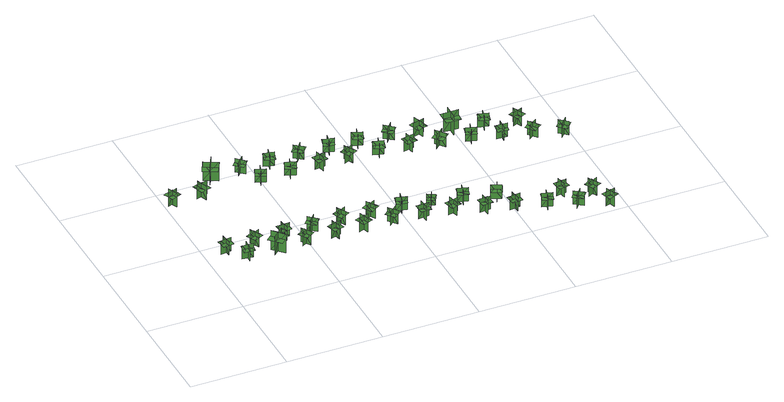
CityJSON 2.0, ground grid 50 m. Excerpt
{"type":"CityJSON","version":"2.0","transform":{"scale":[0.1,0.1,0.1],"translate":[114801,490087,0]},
"CityObjects":{
"tree1":{"type":"SolitaryVegetationObject","geometry":[{"type":"MultiSurface","lod":"1","boundaries":[[[0,1,2]],[[0,2,3]],[[4,5,6]],[[4,6,7]],[[8,9,10]],[[8,10,11]],[[8,11,12]],[[8,12,13]]]}]},
"tree2":{"type":"SolitaryVegetationObject","geometry":[{"type":"MultiSurface","lod":"1","boundaries":[[[14,15,16]],[[14,16,17]],[[18,19,20]],[[18,20,21]],[[22,23,24]],[[22,24,25]],[[22,25,26]],[[22,26,27]]]}]},
"tree3":{"type":"SolitaryVegetationObject","geometry":[{"type":"MultiSurface","lod":"1","boundaries":[[[28,29,30]],[[28,30,31]],[[32,33,34]],[[32,34,35]],[[36,37,38]],[[36,38,39]],[[36,39,40]],[[36,40,41]]]}]},
"tree4":{"type":"SolitaryVegetationObject","geometry":[{"type":"MultiSurface","lod":"1","boundaries":[[[42,43,44]],[[42,44,45]],[[46,47,48]],[[46,48,49]],[[50,51,52]],[[50,52,53]],[[50,53,54]],[[50,54,55]]]}]},
"tree5":{"type":"SolitaryVegetationObject","geometry":[{"type":"MultiSurface","lod":"1","boundaries":[[[56,57,58]],[[56,58,59]],[[60,61,62]],[[60,62,63]],[[64,65,66]],[[64,66,67]],[[64,67,68]],[[64,68,69]]]}]},
"tree6":{"type":"SolitaryVegetationObject","geometry":[{"type":"MultiSurface","lod":"1","boundaries":[[[70,71,72]],[[70,72,73]],[[74,75,76]],[[74,76,77]],[[78,79,80]],[[78,80,81]],[[78,81,82]],[[78,82,83]]]}]},
"tree7":{"type":"SolitaryVegetationObject","geometry":[{"type":"MultiSurface","lod":"1","boundaries":[[[84,85,86]],[[84,86,87]],[[88,89,90]],[[88,90,91]],[[92,93,94]],[[92,94,95]],[[92,95,96]],[[92,96,97]]]}]},
"tree8":{"type":"SolitaryVegetationObject","geometry":[{"type":"MultiSurface","lod":"1","boundaries":[[[98,99,100]],[[98,100,101]],[[102,103,104]],[[102,104,105]],[[106,107,108]],[[106,108,109]],[[106,109,110]],[[106,110,111]]]}]},
"tree9":{"type":"SolitaryVegetationObject","geometry":[{"type":"MultiSurface","lod":"1","boundaries":[[[112,113,114]],[[112,114,115]],[[116,117,118]],[[116,118,119]],[[120,121,122]],[[120,122,123]],[[120,123,124]],[[120,124,125]]]}]},
"tree10":{"type":"SolitaryVegetationObject","geometry":[{"type":"MultiSurface","lod":"1","boundaries":[[[126,127,128]],[[126,128,129]],[[130,131,132]],[[130,132,133]],[[134,135,136]],[[134,136,137]],[[134,137,138]],[[134,138,139]]]}]},
"tree11":{"type":"SolitaryVegetationObject","geometry":[{"type":"MultiSurface","lod":"1","boundaries":[[[140,141,142]],[[140,142,143]],[[144,145,146]],[[144,146,147]],[[148,149,150]],[[148,150,151]],[[148,151,152]],[[148,152,153]]]}]},
"tree12":{"type":"SolitaryVegetationObject","geometry":[{"type":"MultiSurface","lod":"1","boundaries":[[[154,155,156]],[[154,156,157]],[[158,159,160]],[[158,160,161]],[[162,163,164]],[[162,164,165]],[[162,165,166]],[[162,166,167]]]}]},
"tree13":{"type":"SolitaryVegetationObject","geometry":[{"type":"MultiSurface","lod":"1","boundaries":[[[168,169,170]],[[168,170,171]],[[172,173,174]],[[172,174,175]],[[176,177,178]],[[176,178,179]],[[176,179,180]],[[176,180,181]]]}]},
"tree14":{"type":"SolitaryVegetationObject","geometry":[{"type":"MultiSurface","lod":"1","boundaries":[[[182,183,184]],[[182,184,185]],[[186,187,188]],[[186,188,189]],[[190,191,192]],[[190,192,193]],[[190,193,194]],[[190,194,195]]]}]},
"tree15":{"type":"SolitaryVegetationObject","geometry":[{"type":"MultiSurface","lod":"1","boundaries":[[[196,197,198]],[[196,198,199]],[[200,201,202]],[[200,202,203]],[[204,205,206]],[[204,206,207]],[[204,207,208]],[[204,208,209]]]}]},
"tree16":{"type":"SolitaryVegetationObject","geometry":[{"type":"MultiSurface","lod":"1","boundaries":[[[210,211,212]],[[210,212,213]],[[214,215,216]],[[214,216,217]],[[218,219,220]],[[218,220,221]],[[218,221,222]],[[218,222,223]]]}]},
"tree17":{"type":"SolitaryVegetationObject","geometry":[{"type":"MultiSurface","lod":"1","boundaries":[[[224,225,226]],[[224,226,227]],[[228,229,230]],[[228,230,231]],[[232,233,234]],[[232,234,235]],[[232,235,236]],[[232,236,237]]]}]},
"tree18":{"type":"SolitaryVegetationObject","geometry":[{"type":"MultiSurface","lod":"1","boundaries":[[[238,239,240]],[[238,240,241]],[[242,243,244]],[[242,244,245]],[[246,247,248]],[[246,248,249]],[[246,249,250]],[[246,250,251]]]}]},
"tree19":{"type":"SolitaryVegetationObject","geometry":[{"type":"MultiSurface","lod":"1","boundaries":[[[252,253,254]],[[252,254,255]],[[256,257,258]],[[256,258,259]],[[260,261,262]],[[260,262,263]],[[260,263,264]],[[260,264,265]]]}]},
"tree20":{"type":"SolitaryVegetationObject","geometry":[{"type":"MultiSurface","lod":"1","boundaries":[[[266,267,268]],[[266,268,269]],[[270,271,272]],[[270,272,273]],[[274,275,276]],[[274,276,277]],[[274,277,278]],[[274,278,279]]]}]},
"tree21":{"type":"SolitaryVegetationObject","geometry":[{"type":"MultiSurface","lod":"1","boundaries":[[[280,281,282]],[[280,282,283]],[[284,285,286]],[[284,286,287]],[[288,289,290]],[[288,290,291]],[[288,291,292]],[[288,292,293]]]}]},
"tree22":{"type":"SolitaryVegetationObject","geometry":[{"type":"MultiSurface","lod":"1","boundaries":[[[294,295,296]],[[294,296,297]],[[298,299,300]],[[298,300,301]],[[302,303,304]],[[302,304,305]],[[302,305,306]],[[302,306,307]]]}]},
"tree23":{"type":"SolitaryVegetationObject","geometry":[{"type":"MultiSurface","lod":"1","boundaries":[[[308,309,310]],[[308,310,311]],[[312,313,314]],[[312,314,315]],[[316,317,318]],[[316,318,319]],[[316,319,320]],[[316,320,321]]]}]},
"tree24":{"type":"SolitaryVegetationObject","geometry":[{"type":"MultiSurface","lod":"1","boundaries":[[[322,323,324]],[[322,324,325]],[[326,327,328]],[[326,328,329]],[[330,331,332]],[[330,332,333]],[[330,333,334]],[[330,334,335]]]}]},
"tree25":{"type":"SolitaryVegetationObject","geometry":[{"type":"MultiSurface","lod":"1","boundaries":[[[336,337,338]],[[336,338,339]],[[340,341,342]],[[340,342,343]],[[344,345,346]],[[344,346,347]],[[344,347,348]],[[344,348,349]]]}]},
"tree26":{"type":"SolitaryVegetationObject","geometry":[{"type":"MultiSurface","lod":"1","boundaries":[[[350,351,352]],[[350,352,353]],[[354,355,356]],[[354,356,357]],[[358,359,360]],[[358,360,361]],[[358,361,362]],[[358,362,363]]]}]},
"tree27":{"type":"SolitaryVegetationObject","geometry":[{"type":"MultiSurface","lod":"1","boundaries":[[[364,365,366]],[[364,366,367]],[[368,369,370]],[[368,370,371]],[[372,373,374]],[[372,374,375]],[[372,375,376]],[[372,376,377]]]}]},
"tree28":{"type":"SolitaryVegetationObject","geometry":[{"type":"MultiSurface","lod":"1","boundaries":[[[378,379,380]],[[378,380,381]],[[382,383,384]],[[382,384,385]],[[386,387,388]],[[386,388,389]],[[386,389,390]],[[386,390,391]]]}]},
"tree29":{"type":"SolitaryVegetationObject","geometry":[{"type":"MultiSurface","lod":"1","boundaries":[[[392,393,394]],[[392,394,395]],[[396,397,398]],[[396,398,399]],[[400,401,402]],[[400,402,403]],[[400,403,404]],[[400,404,405]]]}]},
"tree30":{"type":"SolitaryVegetationObject","geometry":[{"type":"MultiSurface","lod":"1","boundaries":[[[406,407,408]],[[406,408,409]],[[410,411,412]],[[410,412,413]],[[414,415,416]],[[414,416,417]],[[414,417,418]],[[414,418,419]]]}]},
"tree31":{"type":"SolitaryVegetationObject","geometry":[{"type":"MultiSurface","lod":"1","boundaries":[[[420,421,422]],[[420,422,423]],[[424,425,426]],[[424,426,427]],[[428,429,430]],[[428,430,431]],[[428,431,432]],[[428,432,433]]]}]},
"tree32":{"type":"SolitaryVegetationObject","geometry":[{"type":"MultiSurface","lod":"1","boundaries":[[[434,435,436]],[[434,436,437]],[[438,439,440]],[[438,440,441]],[[442,443,444]],[[442,444,445]],[[442,445,446]],[[442,446,447]]]}]},
"tree33":{"type":"SolitaryVegetationObject","geometry":[{"type":"MultiSurface","lod":"1","boundaries":[[[448,449,450]],[[448,450,451]],[[452,453,454]],[[452,454,455]],[[456,457,458]],[[456,458,459]],[[456,459,460]],[[456,460,461]]]}]},
"tree34":{"type":"SolitaryVegetationObject","geometry":[{"type":"MultiSurface","lod":"1","boundaries":[[[462,463,464]],[[462,464,465]],[[466,467,468]],[[466,468,469]],[[470,471,472]],[[470,472,473]],[[470,473,474]],[[470,474,475]]]}]},
"tree35":{"type":"SolitaryVegetationObject","geometry":[{"type":"MultiSurface","lod":"1","boundaries":[[[476,477,478]],[[476,478,479]],[[480,481,482]],[[480,482,483]],[[484,485,486]],[[484,486,487]],[[484,487,488]],[[484,488,489]]]}]},
"tree36":{"type":"SolitaryVegetationObject","geometry":[{"type":"MultiSurface","lod":"1","boundaries":[[[490,491,492]],[[490,492,493]],[[494,495,496]],[[494,496,497]],[[498,499,500]],[[498,500,501]],[[498,501,502]],[[498,502,503]]]}]},
"tree37":{"type":"SolitaryVegetationObject","geometry":[{"type":"MultiSurface","lod":"1","boundaries":[[[504,505,506]],[[504,506,507]],[[508,509,510]],[[508,510,511]],[[512,513,514]],[[512,514,515]],[[512,515,516]],[[512,516,517]]]}]},
"tree38":{"type":"SolitaryVegetationObject","geometry":[{"type":"MultiSurface","lod":"1","boundaries":[[[518,519,520]],[[518,520,521]],[[522,523,524]],[[522,524,525]],[[526,527,528]],[[526,528,529]],[[526,529,530]],[[526,530,531]]]}]},
"tree39":{"type":"SolitaryVegetationObject","geometry":[{"type":"MultiSurface","lod":"1","boundaries":[[[532,533,534]],[[532,534,535]],[[536,537,538]],[[536,538,539]],[[540,541,542]],[[540,542,543]],[[540,543,544]],[[540,544,545]]]}]},
"tree40":{"type":"SolitaryVegetationObject","geometry":[{"type":"MultiSurface","lod":"1","boundaries":[[[546,547,548]],[[546,548,549]],[[550,551,552]],[[550,552,553]],[[554,555,556]],[[554,556,557]],[[554,557,558]],[[554,558,559]]]}]},
"tree41":{"type":"SolitaryVegetationObject","geometry":[{"type":"MultiSurface","lod":"1","boundaries":[[[560,561,562]],[[560,562,563]],[[564,565,566]],[[564,566,567]],[[568,569,570]],[[568,570,571]],[[568,571,572]],[[568,572,573]]]}]},
"tree42":{"type":"SolitaryVegetationObject","geometry":[{"type":"MultiSurface","lod":"1","boundaries":[[[574,575,576]],[[574,576,577]],[[578,579,580]],[[578,580,581]],[[582,583,584]],[[582,584,585]],[[582,585,586]],[[582,586,587]]]}]},
"tree43":{"type":"SolitaryVegetationObject","geometry":[{"type":"MultiSurface","lod":"1","boundaries":[[[588,589,590]],[[588,590,591]],[[592,593,594]],[[592,594,595]],[[596,597,598]],[[596,598,599]],[[596,599,600]],[[596,600,601]]]}]},
"tree44":{"type":"SolitaryVegetationObject","geometry":[{"type":"MultiSurface","lod":"1","boundaries":[[[602,603,604]],[[602,604,605]],[[606,607,608]],[[606,608,609]],[[610,611,612]],[[610,612,613]],[[610,613,614]],[[610,614,615]]]}]},
"tree45":{"type":"SolitaryVegetationObject","geometry":[{"type":"MultiSurface","lod":"1","boundaries":[[[616,617,618]],[[616,618,619]],[[620,621,622]],[[620,622,623]],[[624,625,626]],[[624,626,627]],[[624,627,628]],[[624,628,629]]]}]},
"tree46":{"type":"SolitaryVegetationObject","geometry":[{"type":"MultiSurface","lod":"1","boundaries":[[[630,631,632]],[[630,632,633]],[[634,635,636]],[[634,636,637]],[[638,639,640]],[[638,640,641]],[[638,641,642]],[[638,642,643]]]}]},
"tree47":{"type":"SolitaryVegetationObject","geometry":[{"type":"MultiSurface","lod":"1","boundaries":[[[644,645,646]],[[644,646,647]],[[648,649,650]],[[648,650,651]],[[652,653,654]],[[652,654,655]],[[652,655,656]],[[652,656,657]]]}]},
"tree48":{"type":"SolitaryVegetationObject","geometry":[{"type":"MultiSurface","lod":"1","boundaries":[[[658,659,660]],[[658,660,661]],[[662,663,664]],[[662,664,665]],[[666,667,668]],[[666,668,669]],[[666,669,670]],[[666,670,671]]]}]},
"tree49":{"type":"SolitaryVegetationObject","geometry":[{"type":"MultiSurface","lod":"1","boundaries":[[[672,673,674]],[[672,674,675]],[[676,677,678]],[[676,678,679]],[[680,681,682]],[[680,682,683]],[[680,683,684]],[[680,684,685]]]}]}
},
"vertices":[
[108,401,12],[101,456,12],[101,456,89],[108,401,89],[131,430,12],[76,423,12],[76,423,89],[131,430,89],[131,430,68],[127,457,68],[72,450,68],[76,423,68],[79,395,68],[134,403,68],
[206,338,14],[150,343,14],[150,343,91],[206,338,91],[182,367,14],[177,312,14],[177,312,91],[182,367,91],[182,367,69],[155,369,69],[149,314,69],[177,312,69],[204,309,69],[210,364,69],
[32,926,4],[52,875,4],[52,875,81],[32,926,81],[16,893,4],[68,913,4],[68,913,81],[16,893,81],[16,893,60],[26,867,60],[78,887,60],[68,913,60],[58,938,60],[6,918,60],
[265,402,12],[240,452,12],[240,452,89],[265,402,89],[277,437,12],[227,413,12],[227,413,89],[277,437,89],[277,437,67],[265,462,67],[215,437,67],[227,413,67],[239,388,67],[289,412,67],
[309,363,11],[361,306,11],[361,306,119],[309,363,119],[306,312,11],[363,364,11],[363,364,119],[306,312,119],[306,312,89],[332,283,89],[389,335,89],[363,364,89],[337,393,89],[280,341,89],
[202,868,4],[183,928,4],[183,928,82],[202,868,82],[225,913,4],[165,894,4],[165,894,82],[225,913,82],[206,873,57],[233,883,57],[213,942,57],[185,933,57],[158,924,57],[178,864,57],
[378,422,12],[433,427,12],[433,427,89],[378,422,89],[407,398,12],[401,453,12],[401,453,89],[407,398,89],[407,398,68],[434,401,68],[429,456,68],[401,453,68],[374,450,68],[379,395,68],
[495,317,13],[465,363,13],[465,363,90],[495,317,90],[503,353,13],[457,323,13],[457,323,90],[503,353,90],[503,353,69],[488,376,69],[442,346,69],[457,323,69],[472,300,69],[518,330,69],
[250,1015,11],[319,979,11],[319,979,118],[250,1015,118],[265,966,11],[301,1034,11],[301,1034,118],[265,966,118],[265,966,88],[299,948,88],[336,1016,88],[301,1034,88],[267,1053,88],[231,984,88],
[566,442,12],[530,400,12],[530,400,89],[566,442,89],[529,439,12],[571,403,12],[571,403,89],[529,439,89],[529,439,68],[511,418,68],[553,382,68],[571,403,68],[589,424,68],[547,460,68],
[607,326,12],[660,342,12],[660,342,89],[607,326,89],[639,308,12],[624,361,12],[624,361,89],[639,308,89],[639,308,68],[666,316,68],[650,369,68],[624,361,68],[597,353,68],[613,300,68],
[416,1014,12],[456,976,12],[456,976,89],[416,1014,89],[417,977,12],[455,1017,12],[455,1017,89],[417,977,89],[417,977,67],[437,958,67],[475,998,67],[455,1017,67],[435,1036,67],[397,996,67],
[471,905,4],[523,885,4],[523,885,81],[471,905,81],[486,871,4],[506,923,4],[506,923,81],[486,871,81],[486,871,59],[512,861,59],[532,913,59],[506,923,59],[481,933,59],[460,882,59],
[712,400,12],[687,449,12],[687,449,89],[712,400,89],[724,435,12],[674,410,12],[674,410,89],[724,435,89],[724,435,67],[711,459,67],[662,434,67],[674,410,67],[687,385,67],[736,410,67],
[801,341,11],[749,323,11],[749,323,88],[801,341,88],[768,358,11],[786,305,11],[786,305,88],[768,358,88],[768,358,66],[742,349,66],[760,296,66],[786,305,66],[812,314,66],[794,367,66],
[608,985,12],[555,999,12],[555,999,89],[608,985,89],[590,1017,12],[576,963,12],[576,963,89],[590,1017,89],[590,1017,67],[563,1024,67],[549,970,67],[576,963,67],[603,957,67],[617,1010,67],
[656,916,4],[638,864,4],[638,864,81],[656,916,81],[622,900,4],[675,882,4],[675,882,81],[622,900,81],[622,900,59],[613,874,59],[666,856,59],[675,882,59],[684,908,59],[631,926,59],
[872,428,12],[824,399,12],[824,399,89],[872,428,89],[836,437,12],[864,389,12],[864,389,89],[836,437,89],[836,437,67],[812,423,67],[841,375,67],[864,389,67],[888,404,67],[860,451,67],
[941,304,14],[906,347,14],[906,347,91],[941,304,91],[945,341,14],[902,305,14],[902,305,91],[945,341,91],[945,341,69],[927,362,69],[885,327,69],[902,305,69],[920,284,69],[963,320,69],
[756,971,12],[713,1006,12],[713,1006,88],[756,971,88],[752,1008,12],[718,965,12],[718,965,88],[752,1008,88],[752,1008,67],[731,1025,67],[696,982,67],[718,965,67],[740,947,67],[774,991,67],
[796,915,4],[805,860,4],[805,860,80],[796,915,80],[774,885,4],[829,894,4],[829,894,80],[774,885,80],[774,885,59],[779,858,59],[834,867,59],[829,894,59],[824,921,59],[770,912,59],
[977,408,11],[1031,395,11],[1031,395,88],[977,408,88],[996,377,11],[1009,430,11],[1009,430,88],[996,377,88],[996,377,67],[1023,370,67],[1036,424,67],[1009,430,67],[982,437,67],[969,383,67],
[1073,330,13],[1075,275,13],[1075,275,90],[1073,330,90],[1047,303,13],[1103,305,13],[1103,305,90],[1047,303,90],[1047,303,68],[1049,275,68],[1104,277,68],[1103,305,68],[1102,333,68],[1046,331,68],
[862,989,10],[916,976,10],[916,976,87],[862,989,87],[881,957,10],[894,1011,10],[894,1011,87],[881,957,87],[881,957,65],[908,951,65],[921,1005,65],[894,1011,65],[867,1018,65],[854,964,65],
[961,862,4],[935,911,4],[935,911,81],[961,862,81],[972,897,4],[923,871,4],[923,871,81],[972,897,81],[972,897,60],[959,921,60],[910,896,60],[923,871,60],[936,847,60],[985,872,60],
[1168,373,12],[1129,394,12],[1129,394,73],[1168,373,73],[1160,401,12],[1138,363,12],[1138,363,73],[1160,401,73],[1160,401,56],[1140,412,56],[1119,373,56],[1138,363,56],[1158,352,56],[1179,391,56],
[1242,286,13],[1188,272,13],[1188,272,90],[1242,286,90],[1210,305,13],[1224,251,13],[1224,251,90],[1210,305,90],[1210,305,68],[1183,298,68],[1197,244,68],[1224,251,68],[1251,258,68],[1237,311,68],
[1059,967,11],[1006,983,11],[1006,983,88],[1059,967,88],[1042,1000,11],[1026,947,11],[1026,947,88],[1042,1000,88],[1042,1000,67],[1015,1008,67],[1000,955,67],[1026,947,67],[1053,939,67],[1068,992,67],
[1124,867,5],[1071,882,5],[1071,882,82],[1124,867,82],[1107,899,5],[1091,846,5],[1091,846,82],[1107,899,82],[1107,899,60],[1080,907,60],[1065,854,60],[1091,846,60],[1118,838,60],[1134,891,60],
[1302,373,13],[1288,319,13],[1288,319,90],[1302,373,90],[1270,355,13],[1324,340,13],[1324,340,90],[1270,355,90],[1270,355,69],[1263,328,69],[1317,314,69],[1324,340,69],[1331,367,69],[1277,381,69],
[1360,262,10],[1365,207,10],[1365,207,87],[1360,262,87],[1336,234,10],[1391,239,10],[1391,239,87],[1336,234,87],[1336,234,66],[1339,206,66],[1394,211,66],[1391,239,66],[1389,266,66],[1334,261,66],
[1174,939,12],[1210,981,12],[1210,981,89],[1174,939,89],[1211,941,12],[1169,977,12],[1169,977,89],[1211,941,89],[1211,941,68],[1229,962,68],[1187,998,68],[1169,977,68],[1151,956,68],[1192,920,68],
[1273,857,5],[1219,847,5],[1219,847,82],[1273,857,82],[1243,878,5],[1253,824,5],[1253,824,82],[1243,878,82],[1243,878,61],[1216,873,61],[1226,819,61],[1253,824,61],[1280,828,61],[1270,883,61],
[1477,293,12],[1427,316,12],[1427,316,89],[1477,293,89],[1465,328,12],[1442,277,12],[1442,277,89],[1465,328,89],[1465,328,67],[1440,339,67],[1416,289,67],[1442,277,67],[1467,266,67],[1490,316,67],
[1504,171,11],[1498,226,11],[1498,226,87],[1504,171,87],[1528,200,11],[1473,194,11],[1473,194,87],[1528,200,87],[1528,200,66],[1525,227,66],[1470,222,66],[1473,194,66],[1476,167,66],[1531,172,66],
[1326,971,12],[1346,911,12],[1346,911,90],[1326,971,90],[1304,926,12],[1364,946,12],[1364,946,90],[1304,926,90],[1323,966,65],[1296,956,65],[1316,897,65],[1344,906,65],[1371,916,65],[1351,975,65],
[1367,806,2],[1415,847,2],[1415,847,81],[1367,806,81],[1417,802,2],[1377,850,2],[1377,850,81],[1417,802,81],[1373,805,56],[1392,783,56],[1440,825,56],[1421,847,56],[1401,868,56],[1354,827,56],
[1650,172,12],[1635,119,12],[1635,119,89],[1650,172,89],[1618,154,12],[1671,139,12],[1671,139,89],[1618,154,89],[1618,154,68],[1611,127,68],[1664,113,68],[1671,139,68],[1678,166,68],[1625,180,68],
[1486,942,12],[1485,864,12],[1485,864,120],[1486,942,120],[1449,906,12],[1526,905,12],[1526,905,120],[1449,906,120],[1449,906,89],[1449,867,89],[1526,867,89],[1526,905,89],[1526,944,89],[1449,944,89],
[1517,803,5],[1570,788,5],[1570,788,82],[1517,803,82],[1534,771,5],[1550,824,5],[1550,824,82],[1534,771,82],[1534,771,60],[1561,763,60],[1576,817,60],[1550,824,60],[1523,832,60],[1508,779,60],
[1741,236,11],[1751,182,11],[1751,182,88],[1741,236,88],[1720,206,11],[1774,216,11],[1774,216,88],[1720,206,88],[1720,206,67],[1725,179,67],[1779,189,67],[1774,216,67],[1769,243,67],[1715,233,67],
[1801,120,10],[1768,76,10],[1768,76,87],[1801,120,87],[1764,115,10],[1809,82,10],[1809,82,87],[1764,115,87],[1764,115,66],[1748,93,66],[1792,60,66],[1809,82,66],[1825,104,66],[1781,137,66],
[1666,863,11],[1612,877,11],[1612,877,88],[1666,863,88],[1647,895,11],[1633,841,11],[1633,841,88],[1647,895,88],[1647,895,67],[1621,902,67],[1607,848,67],[1633,841,67],[1660,834,67],[1674,888,67],
[1684,731,7],[1689,786,7],[1689,786,84],[1684,731,84],[1713,754,7],[1658,759,7],[1658,759,84],[1713,754,84],[1713,754,62],[1715,782,62],[1660,787,62],[1658,759,62],[1655,732,62],[1710,727,62],
[1897,133,10],[1872,182,10],[1872,182,87],[1897,133,87],[1909,168,10],[1859,143,10],[1859,143,87],[1909,168,87],[1909,168,66],[1896,193,66],[1847,167,66],[1859,143,66],[1872,118,66],[1921,144,66],
[1916,69,10],[1934,17,10],[1934,17,87],[1916,69,87],[1900,36,10],[1952,54,10],[1952,54,87],[1900,36,87],[1900,36,66],[1909,10,66],[1961,28,66],[1952,54,66],[1943,80,66],[1891,62,66],
[1846,729,5],[1802,695,5],[1802,695,82],[1846,729,82],[1809,734,5],[1843,690,5],[1843,690,82],[1809,734,82],[1809,734,61],[1787,717,61],[1821,673,61],[1843,690,61],[1865,707,61],[1831,751,61],
[1772,813,12],[1823,836,12],[1823,836,89],[1772,813,89],[1806,800,12],[1784,850,12],[1784,850,89],[1806,800,89],[1806,800,68],[1832,811,68],[1809,862,68],[1784,850,68],[1759,839,68],[1781,789,68],
[1984,646,7],[1943,684,7],[1943,684,84],[1984,646,84],[1982,683,7],[1945,642,7],[1945,642,84],[1982,683,84],[1982,683,62],[1962,702,62],[1925,661,62],[1945,642,62],[1965,624,62],[2003,664,62]
]}
